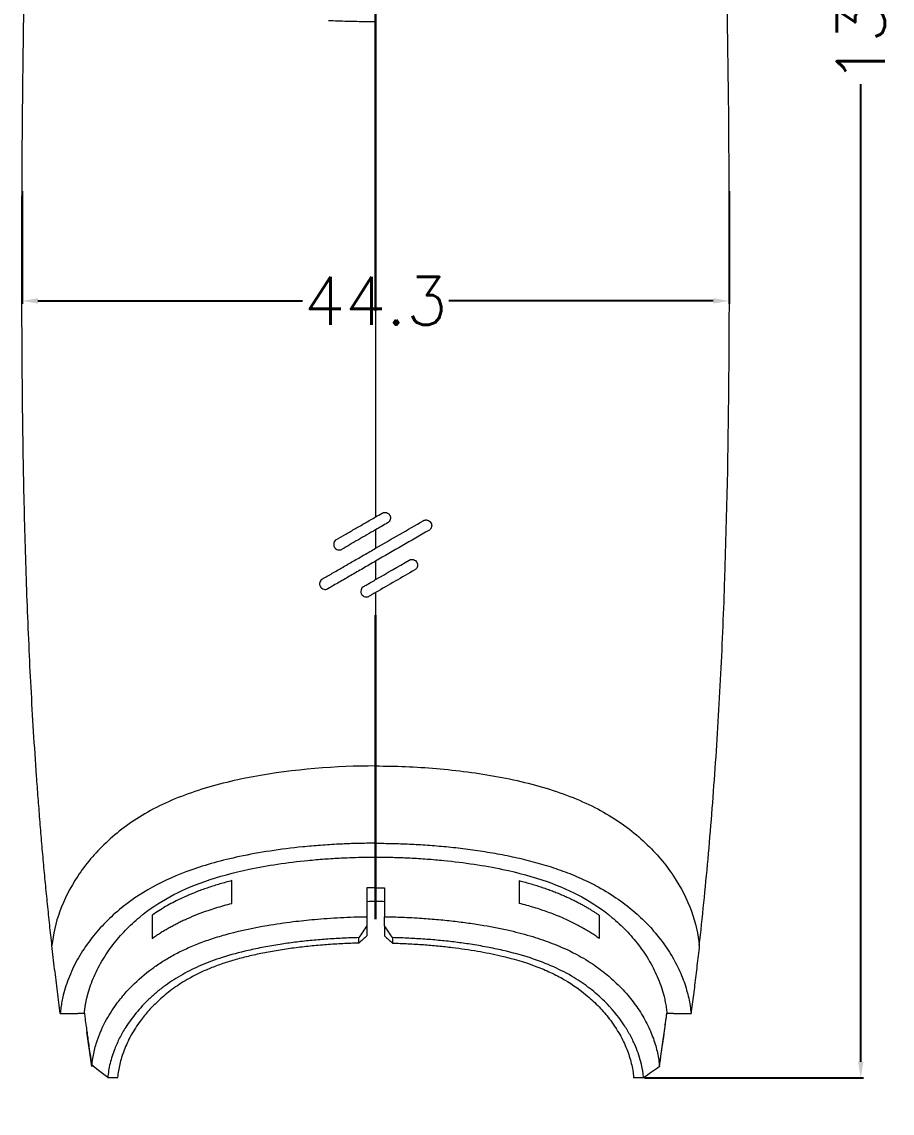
# Model space of a CAD drawing. Header units: inches. Extents: x 1631 to 3663, y 1126 to 1454.
# Drawn here: x 2243.1 to 2297.6, y 1243.7 to 1312 of the extents above; entities that cross this region are included whole.
import ezdxf

# ---------------------------------------------------------------- set-up
doc = ezdxf.new("R2010")
doc.units = ezdxf.units.IN
doc.header["$LTSCALE"] = 15
doc.linetypes.add('PHANTOM', pattern=[12.7, 6.35, -1.27, 1.27, -1.27, 1.27, -1.27])
doc.styles.get("Standard").update_dxf_attribs({"font": 'txt', "bigfont": 'gbcbig.shx'})
doc.dimstyles.new('3', dxfattribs={"dimtxt": 3, "dimasz": 1, "dimexe": 0.18, "dimexo": 0.0625, "dimgap": 0.09, "dimtad": 0, "dimdsep": 46, "dimtxsty": 'Standard', "dimcen": 1, "dimclrd": 3, "dimclre": 3, "dimadec": 0, "dimazin": 2, "dimtfac": 1, "dimtofl": 0, "dimtmove": 0, "dimatfit": 3, "dimfxl": 1, "dimtolj": 1, "dimtzin": 0, "dimarcsym": 0})

# ---------------------------------------------------------------- blocks, each defined once
blk = doc.blocks.new('*D269')
at = {"color": 3, "lineweight": -2}
for p, q in [((2243.084, 1301.398), (2243.084, 1294.341)), ((2287.389, 1301.398), (2287.389, 1294.341)), ((2244.084, 1294.521), (2260.646, 1294.521)), ((2286.389, 1294.521), (2269.826, 1294.521))]:
    blk.add_line(p, q, dxfattribs=at)
at = {"color": 3}
for points in [[(2244.084, 1294.687), (2244.084, 1294.354), (2243.084, 1294.521)], [(2286.389, 1294.687), (2286.389, 1294.354), (2287.389, 1294.521)]]:
    blk.add_solid(points, dxfattribs=at)
at = {"layer": 'Defpoints', "color": 0}
for p in [(2243.084, 1301.46), (2287.389, 1301.46), (2287.389, 1294.521)]:
    blk.add_point(p, dxfattribs=at)
at = {"color": 0, "insert": (2265.236, 1294.521), "char_height": 3, "attachment_point": 5}
blk.add_mtext('\\A1;44.3', dxfattribs=at)
blk = doc.blocks.new('*D270')
at = {"color": 3, "lineweight": -2}
for p, q in [((2265.299, 1384.493), (2295.808, 1384.493)), ((2295.628, 1383.493), (2295.628, 1322.271)), ((2295.628, 1246.869), (2295.628, 1308.091)), ((2282.083, 1245.869), (2295.808, 1245.869))]:
    blk.add_line(p, q, dxfattribs=at)
at = {"color": 3}
for points in [[(2295.461, 1383.493), (2295.795, 1383.493), (2295.628, 1384.493)], [(2295.461, 1246.869), (2295.795, 1246.869), (2295.628, 1245.869)]]:
    blk.add_solid(points, dxfattribs=at)
at = {"layer": 'Defpoints', "color": 0}
for p in [(2265.236, 1384.493), (2295.628, 1384.493), (2282.021, 1245.869)]:
    blk.add_point(p, dxfattribs=at)
at = {"color": 0, "insert": (2295.628, 1315.181), "char_height": 3, "attachment_point": 5, "rotation": 90}
blk.add_mtext('\\A1;138.62', dxfattribs=at)

msp = doc.modelspace()

# ---------------------------------------------------------------- linework, layer by layer
at = {"color": 1, "linetype": 'PHANTOM', "lineweight": 30}
msp.add_line((2265.236, 1389.144), (2265.236, 1237.583), dxfattribs=at)
at = {"color": 7, "linetype": 'Continuous', "lineweight": 15}
for p, q in [((2264.686, 1255.955), (2264.686, 1255.385)), ((2265.786, 1255.385), (2265.786, 1255.955)), ((2264.686, 1255.385), (2264.686, 1254.753)), ((2265.786, 1255.385), (2265.786, 1254.753)), ((2264.186, 1254.302), (2264.186, 1254.646)), ((2266.286, 1254.646), (2266.286, 1254.302)), ((2245.478, 1249.897), (2246.576, 1249.897)), ((2246.992, 1249.897), (2246.576, 1249.897)), ((2283.897, 1249.897), (2283.481, 1249.897)), ((2283.897, 1249.897), (2284.994, 1249.897)), ((2247.458, 1246.566), (2247.153, 1248.744)), ((2249.079, 1245.869), (2249.074, 1245.902)), ((2281.398, 1245.902), (2281.393, 1245.869)), ((2249.079, 1245.869), (2248.452, 1245.869)), ((2282.021, 1245.869), (2281.393, 1245.869))]:
    msp.add_line(p, q, dxfattribs=at)
at = {"color": 7, "linetype": 'Continuous', "lineweight": 15, "flags": 128}
msp.add_lwpolyline([(2247.451, 1246.674), (2247.953, 1246.289), (2248.455, 1245.905)], dxfattribs=at)
at = {"color": 7, "linetype": 'Continuous', "lineweight": 15}
for points, knots in [([(2244.96, 1254.147), (2244.936, 1254.361), (2244.888, 1254.789), (2244.818, 1255.435), (2244.75, 1256.084), (2244.683, 1256.735), (2244.617, 1257.389), (2244.553, 1258.047), (2244.49, 1258.707), (2244.429, 1259.371), (2244.37, 1260.038), (2244.312, 1260.708), (2244.255, 1261.379), (2244.2, 1262.053), (2244.147, 1262.729), (2244.095, 1263.406), (2244.044, 1264.085), (2243.945, 1265.461), (2243.807, 1267.534), (2243.649, 1270.279), (2243.516, 1273.016), (2243.368, 1276.627), (2243.226, 1281.286), (2243.122, 1286.926), (2243.074, 1292.886), (2243.069, 1298.615), (2243.095, 1304.139), (2243.146, 1309.24), (2243.223, 1314.332), (2243.326, 1319.407), (2243.455, 1324.412), (2243.609, 1329.356), (2243.787, 1334.246), (2243.992, 1339.125), (2244.222, 1343.981), (2244.399, 1347.205), (2244.487, 1348.812)], [0, 0, 0, 0, 0.0076531, 0.0152715, 0.022859, 0.0304193, 0.0379561, 0.0454731, 0.0529739, 0.060461, 0.0679339, 0.0753918, 0.0828336, 0.0902586, 0.0976656, 0.1050538, 0.1124222, 0.1197697, 0.1497211, 0.1789876, 0.2068696, 0.2358282, 0.2919307, 0.3517655, 0.4111143, 0.4775068, 0.5308096, 0.5842887, 0.6377522, 0.6910202, 0.7439578, 0.7953232, 0.8467404, 0.8980818, 0.9492143, 1, 1, 1, 1]), ([(2285.513, 1254.147), (2285.711, 1255.91), (2285.894, 1257.716), (2286.227, 1261.419), (2286.377, 1263.313), (2286.578, 1266.214), (2286.642, 1267.191), (2286.76, 1269.165), (2286.814, 1270.163), (2286.965, 1273.15), (2287.047, 1275.145), (2287.251, 1281.134), (2287.327, 1285.135), (2287.385, 1291.143), (2287.395, 1293.148), (2287.401, 1297.156), (2287.399, 1299.154), (2287.373, 1305.141), (2287.332, 1309.119), (2287.201, 1317.072), (2287.111, 1321.047), (2286.765, 1332.964), (2286.433, 1340.898), (2285.986, 1348.812)], [0, 0, 0, 0, 0.0625, 0.0625, 0.125, 0.125, 0.15625, 0.15625, 0.1875, 0.1875, 0.25, 0.25, 0.375, 0.375, 0.4375, 0.4375, 0.5, 0.5, 0.625, 0.625, 0.75, 0.75, 1, 1, 1, 1]), ([(2265.236, 1311.995), (2265.039, 1311.996), (2264.644, 1311.997), (2264.053, 1312.006), (2263.463, 1312.019), (2262.874, 1312.039), (2262.482, 1312.056), (2262.286, 1312.065)], [0, 0, 0, 0, 0.2005827, 0.4008317, 0.6007894, 0.800498, 1, 1, 1, 1]), ([(2265.236, 1311.995), (2265.236, 1310.816), (2265.236, 1308.231), (2265.236, 1304.145), (2265.236, 1299.857), (2265.236, 1294.263), (2265.236, 1289.029), (2265.236, 1285.046), (2265.236, 1282.971), (2265.236, 1281.818), (2265.236, 1281.174), (2265.236, 1280.992)], [0.3074219, 0.3074219, 0.3074219, 0.3074219, 0.3427984, 0.3846121, 0.4264257, 0.4682394, 0.5518667, 0.5936804, 0.6145872, 0.6354941, 0.6438808, 0.6438808, 0.6438808, 0.6438808]), ([(2262.782, 1279.576), (2262.977, 1279.688), (2263.372, 1279.916), (2263.975, 1280.264), (2264.599, 1280.625), (2265.022, 1280.868), (2265.236, 1280.992)], [0, 0, 0, 0, 0.2376816, 0.4835591, 0.7376576, 1, 1, 1, 1]), ([(2265.64, 1281.226), (2265.654, 1281.233), (2265.681, 1281.247), (2265.725, 1281.262), (2265.8, 1281.277), (2265.909, 1281.269), (2266.013, 1281.217), (2266.08, 1281.155), (2266.106, 1281.117), (2266.118, 1281.098)], [0, 0, 0, 0, 0.084649, 0.168684, 0.253612, 0.501647, 0.748831, 0.874504, 1, 1, 1, 1]), ([(2266.118, 1281.098), (2266.125, 1281.084), (2266.14, 1281.057), (2266.154, 1281.013), (2266.169, 1280.938), (2266.162, 1280.83), (2266.11, 1280.725), (2266.048, 1280.657), (2266.009, 1280.632), (2265.99, 1280.619)], [0, 0, 0, 0, 0.084275, 0.167918, 0.252378, 0.499898, 0.747507, 0.873928, 1, 1, 1, 1]), ([(2268.222, 1280.753), (2268.236, 1280.761), (2268.263, 1280.775), (2268.307, 1280.79), (2268.36, 1280.8), (2268.422, 1280.802), (2268.512, 1280.786), (2268.617, 1280.735), (2268.707, 1280.63), (2268.753, 1280.5), (2268.746, 1280.383), (2268.714, 1280.297), (2268.678, 1280.238), (2268.631, 1280.186), (2268.592, 1280.16), (2268.572, 1280.147)], [0, 0, 0, 0, 0.0422814, 0.0842196, 0.1265585, 0.1894302, 0.2529162, 0.3768255, 0.4998018, 0.6227152, 0.7463299, 0.8096101, 0.872483, 0.9362767, 1, 1, 1, 1]), ([(2265.236, 1280.184), (2264.875, 1279.976), (2264.174, 1279.571), (2263.472, 1279.166), (2263.132, 1278.969)], [0, 0, 0, 0, 0.514948, 1, 1, 1, 1]), ([(2265.236, 1280.184), (2265.236, 1279.797), (2265.236, 1279.413), (2265.236, 1279.036), (2265.236, 1279.029)], [0.27598925, 0.27598925, 0.27598925, 0.27598925, 0.29444318, 0.29478648, 0.29478648, 0.29478648, 0.29478648]), ([(2262.782, 1279.576), (2262.769, 1279.567), (2262.743, 1279.551), (2262.709, 1279.52), (2262.659, 1279.463), (2262.61, 1279.366), (2262.603, 1279.25), (2262.623, 1279.16), (2262.644, 1279.118), (2262.654, 1279.098)], [0, 0, 0, 0, 0.0841177, 0.1675671, 0.2517856, 0.4989388, 0.746876, 0.8734857, 1, 1, 1, 1]), ([(2261.9, 1277.103), (2262.107, 1277.223), (2262.528, 1277.466), (2263.173, 1277.838), (2263.84, 1278.223), (2264.53, 1278.622), (2264.998, 1278.892), (2265.236, 1279.029)], [0, 0, 0, 0, 0.186208, 0.379281, 0.579252, 0.786149, 1, 1, 1, 1]), ([(2262.654, 1279.098), (2262.662, 1279.084), (2262.679, 1279.058), (2262.709, 1279.024), (2262.767, 1278.974), (2262.864, 1278.926), (2262.98, 1278.918), (2263.07, 1278.938), (2263.112, 1278.959), (2263.132, 1278.969)], [0, 0, 0, 0, 0.0842674, 0.1678015, 0.2520865, 0.4999828, 0.7478672, 0.8739959, 1, 1, 1, 1]), ([(2265.236, 1278.221), (2264.973, 1278.069), (2264.456, 1277.77), (2263.694, 1277.331), (2262.962, 1276.908), (2262.484, 1276.632), (2262.25, 1276.497)], [0, 0, 0, 0, 0.264664, 0.519521, 0.764617, 1, 1, 1, 1]), ([(2267.34, 1278.281), (2267.354, 1278.288), (2267.381, 1278.303), (2267.425, 1278.317), (2267.478, 1278.328), (2267.539, 1278.329), (2267.63, 1278.314), (2267.734, 1278.263), (2267.825, 1278.158), (2267.871, 1278.027), (2267.864, 1277.911), (2267.833, 1277.825), (2267.796, 1277.766), (2267.749, 1277.714), (2267.71, 1277.688), (2267.69, 1277.675)], [0, 0, 0, 0, 0.042292, 0.084237, 0.12658, 0.189134, 0.252305, 0.375502, 0.498898, 0.622702, 0.746141, 0.808942, 0.871569, 0.935932, 1, 1, 1, 1]), ([(2261.9, 1277.103), (2261.887, 1277.095), (2261.861, 1277.079), (2261.827, 1277.048), (2261.777, 1276.991), (2261.728, 1276.894), (2261.721, 1276.778), (2261.741, 1276.687), (2261.762, 1276.646), (2261.772, 1276.625)], [0, 0, 0, 0, 0.083947, 0.167213, 0.251234, 0.497935, 0.74603, 0.873014, 1, 1, 1, 1]), ([(2264.482, 1276.631), (2264.469, 1276.623), (2264.443, 1276.607), (2264.409, 1276.576), (2264.359, 1276.52), (2264.311, 1276.422), (2264.303, 1276.306), (2264.323, 1276.215), (2264.344, 1276.174), (2264.354, 1276.153)], [0, 0, 0, 0, 0.083531, 0.166458, 0.250188, 0.496886, 0.745652, 0.872889, 1, 1, 1, 1]), ([(2264.482, 1276.631), (2264.518, 1276.652), (2264.589, 1276.693), (2264.733, 1276.776), (2264.894, 1276.869), (2265.074, 1276.973), (2265.182, 1277.035), (2265.236, 1277.066)], [0, 0, 0, 0, 0.1422209, 0.2844418, 0.5693365, 0.7840201, 1, 1, 1, 1]), ([(2261.772, 1276.625), (2261.78, 1276.612), (2261.797, 1276.586), (2261.827, 1276.552), (2261.885, 1276.502), (2261.983, 1276.453), (2262.099, 1276.446), (2262.188, 1276.466), (2262.23, 1276.487), (2262.25, 1276.497)], [0, 0, 0, 0, 0.084436, 0.168141, 0.252602, 0.501103, 0.74898, 0.874576, 1, 1, 1, 1]), ([(2264.354, 1276.153), (2264.362, 1276.14), (2264.379, 1276.114), (2264.41, 1276.079), (2264.467, 1276.029), (2264.565, 1275.981), (2264.681, 1275.974), (2264.771, 1275.994), (2264.812, 1276.015), (2264.832, 1276.025)], [0, 0, 0, 0, 0.084595, 0.16841, 0.252934, 0.501071, 0.74874, 0.874389, 1, 1, 1, 1]), ([(2265.236, 1276.258), (2265.217, 1276.247), (2265.178, 1276.225), (2265.101, 1276.18), (2265.014, 1276.13), (2264.918, 1276.075), (2264.861, 1276.042), (2264.832, 1276.025)], [0, 0, 0, 0, 0.1436186, 0.2872373, 0.5731051, 0.7867807, 1, 1, 1, 1]), ([(2265.236, 1276.258), (2265.236, 1275.001), (2265.236, 1272.499), (2265.236, 1268.993), (2265.236, 1266.618), (2265.236, 1265.396)], [-0.0000002, -0.0000002, -0.0000002, -0.0000002, 0.0695286, 0.1484808, 0.2274332, 0.2274332, 0.2274332, 0.2274332]), ([(2265.236, 1265.396), (2262.788, 1265.396), (2258.751, 1265.093), (2253.817, 1263.875), (2250.665, 1262.481), (2248.235, 1260.636), (2245.88, 1257.818), (2245.088, 1255.533), (2244.96, 1254.147)], [0.4423924, 0.4423924, 0.4423924, 0.4423924, 0.5817941, 0.6514949, 0.7211957, 0.7908965, 0.8605973, 1, 1, 1, 1]), ([(2265.236, 1265.396), (2266.46, 1265.396), (2269.031, 1265.296), (2272.955, 1264.789), (2276.655, 1263.875), (2279.807, 1262.481), (2282.237, 1260.636), (2284.592, 1257.818), (2285.384, 1255.533), (2285.513, 1254.147)], [-0.000002, -0.000002, -0.000002, -0.000002, 0.124998, 0.249998, 0.374998, 0.499998, 0.624998, 0.749998, 1, 1, 1, 1]), ([(2265.236, 1260.555), (2265.082, 1260.554), (2264.774, 1260.554), (2264.311, 1260.546), (2263.849, 1260.535), (2263.386, 1260.519), (2262.698, 1260.488), (2261.79, 1260.431), (2260.349, 1260.305), (2258.641, 1260.091), (2256.783, 1259.755), (2255.123, 1259.353), (2253.237, 1258.761), (2251.13, 1257.83), (2249.394, 1256.628), (2248.177, 1255.491), (2247.317, 1254.485), (2246.587, 1253.391), (2246.114, 1252.421), (2245.825, 1251.631), (2245.676, 1251.107), (2245.578, 1250.655), (2245.515, 1250.275), (2245.49, 1250.022), (2245.478, 1249.897)], [0, 0, 0, 0, 0.01512, 0.030245, 0.045378, 0.060526, 0.075692, 0.113139, 0.150108, 0.218669, 0.284456, 0.341191, 0.395483, 0.495603, 0.601203, 0.662251, 0.725428, 0.794403, 0.86446, 0.899273, 0.934004, 0.956245, 0.978236, 1, 1, 1, 1]), ([(2265.236, 1260.555), (2265.406, 1260.554), (2265.75, 1260.553), (2266.273, 1260.544), (2266.809, 1260.529), (2267.357, 1260.507), (2267.917, 1260.478), (2268.488, 1260.442), (2269.07, 1260.397), (2269.66, 1260.344), (2270.258, 1260.281), (2270.863, 1260.209), (2271.474, 1260.127), (2272.09, 1260.034), (2272.708, 1259.93), (2273.328, 1259.813), (2273.947, 1259.684), (2274.564, 1259.541), (2275.178, 1259.384), (2275.785, 1259.212), (2276.384, 1259.024), (2276.973, 1258.819), (2277.55, 1258.597), (2278.113, 1258.358), (2278.66, 1258.101), (2279.469, 1257.681), (2280.454, 1257.067), (2281.505, 1256.24), (2282.38, 1255.393), (2283.016, 1254.642), (2283.479, 1253.999), (2283.815, 1253.465), (2284.106, 1252.932), (2284.354, 1252.403), (2284.56, 1251.881), (2284.726, 1251.368), (2284.853, 1250.866), (2284.946, 1250.377), (2284.978, 1250.055), (2284.994, 1249.897)], [0, 0, 0, 0, 0.016639, 0.033735, 0.051277, 0.06925, 0.087641, 0.106432, 0.125607, 0.145148, 0.165038, 0.185256, 0.205784, 0.226603, 0.247693, 0.269035, 0.290612, 0.312406, 0.334403, 0.356593, 0.378971, 0.401541, 0.424313, 0.447304, 0.470532, 0.49402, 0.554802, 0.613546, 0.670135, 0.724342, 0.757535, 0.790256, 0.822432, 0.853989, 0.884854, 0.914954, 0.94422, 0.972589, 1, 1, 1, 1]), ([(2246.99, 1249.911), (2246.997, 1249.981), (2247.01, 1250.121), (2247.04, 1250.331), (2247.076, 1250.542), (2247.12, 1250.755), (2247.197, 1251.084), (2247.327, 1251.527), (2247.602, 1252.265), (2248.049, 1253.167), (2248.732, 1254.18), (2249.531, 1255.106), (2250.65, 1256.143), (2252.233, 1257.231), (2254.571, 1258.25), (2256.912, 1258.875), (2259.109, 1259.266), (2260.696, 1259.461), (2262.034, 1259.576), (2262.972, 1259.633), (2263.803, 1259.668), (2264.52, 1259.686), (2264.998, 1259.688), (2265.236, 1259.689)], [0, 0, 0, 0, 0.013095, 0.026292, 0.039595, 0.053009, 0.066539, 0.101893, 0.137321, 0.208213, 0.277774, 0.340809, 0.401572, 0.505818, 0.603709, 0.713246, 0.779428, 0.848719, 0.885896, 0.923561, 0.949125, 0.974598, 1, 1, 1, 1]), ([(2265.236, 1259.689), (2265.236, 1259.595), (2265.236, 1258.95), (2265.236, 1258.309), (2265.236, 1257.761)], [0.67428428, 0.67428428, 0.67428428, 0.67428428, 0.68725346, 0.76296918, 0.76296918, 0.76296918, 0.76296918]), ([(2265.236, 1259.689), (2265.38, 1259.689), (2265.666, 1259.688), (2266.097, 1259.682), (2266.528, 1259.671), (2266.96, 1259.656), (2267.604, 1259.627), (2268.453, 1259.575), (2269.799, 1259.458), (2271.391, 1259.262), (2273.593, 1258.868), (2275.937, 1258.239), (2278.271, 1257.213), (2279.847, 1256.124), (2280.96, 1255.086), (2281.755, 1254.161), (2282.433, 1253.15), (2282.876, 1252.251), (2283.148, 1251.518), (2283.29, 1251.032), (2283.385, 1250.612), (2283.446, 1250.261), (2283.47, 1250.027), (2283.483, 1249.911)], [0, 0, 0, 0, 0.015268, 0.030559, 0.045879, 0.061231, 0.07662, 0.114655, 0.152177, 0.221598, 0.287867, 0.397849, 0.495776, 0.599863, 0.660594, 0.723608, 0.79293, 0.863585, 0.898684, 0.933718, 0.956112, 0.978199, 1, 1, 1, 1]), ([(2256.236, 1258.214), (2256.109, 1258.18), (2255.856, 1258.115), (2255.485, 1258.009), (2255.122, 1257.899), (2254.767, 1257.784), (2254.422, 1257.664), (2254.086, 1257.539), (2253.758, 1257.409), (2253.386, 1257.252), (2252.97, 1257.062), (2252.516, 1256.834), (2252.074, 1256.589), (2251.644, 1256.328), (2251.373, 1256.144), (2251.236, 1256.051)], [0, 0, 0, 0, 0.066048, 0.131481, 0.196326, 0.260615, 0.32438, 0.38765, 0.45046, 0.512847, 0.607008, 0.702689, 0.800015, 0.899091, 1, 1, 1, 1]), ([(2274.236, 1258.214), (2274.364, 1258.18), (2274.616, 1258.114), (2274.984, 1258.01), (2275.337, 1257.903), (2275.675, 1257.794), (2275.998, 1257.682), (2276.307, 1257.569), (2276.603, 1257.454), (2276.886, 1257.338), (2277.155, 1257.22), (2277.412, 1257.102), (2277.658, 1256.984), (2277.891, 1256.865), (2278.114, 1256.747), (2278.326, 1256.628), (2278.527, 1256.511), (2278.718, 1256.394), (2278.899, 1256.278), (2279.072, 1256.164), (2279.182, 1256.088), (2279.236, 1256.051)], [0, 0, 0, 0, 0.0664773, 0.1312094, 0.1942058, 0.2554831, 0.3150873, 0.3730829, 0.4295296, 0.4844811, 0.5379859, 0.5900867, 0.640821, 0.6902211, 0.7383142, 0.7851223, 0.8306558, 0.8749144, 0.9178949, 0.9595923, 1, 1, 1, 1]), ([(2274.236, 1258.214), (2274.236, 1257.978), (2274.236, 1257.502), (2274.236, 1257.03), (2274.236, 1256.793)], [0, 0, 0, 0, 0.495668, 1, 1, 1, 1]), ([(2264.686, 1257.758), (2264.686, 1257.56), (2264.686, 1257.16), (2264.686, 1256.559), (2264.686, 1256.158), (2264.686, 1255.955)], [0, 0, 0, 0, 0.327396, 0.660716, 1, 1, 1, 1]), ([(2265.786, 1256.898), (2265.694, 1256.9), (2265.511, 1256.902), (2265.328, 1256.902), (2265.236, 1256.902)], [0, 0, 0, 0, 0.501547, 1, 1, 1, 1]), ([(2251.236, 1254.598), (2251.311, 1254.651), (2251.46, 1254.756), (2251.692, 1254.908), (2251.928, 1255.057), (2252.17, 1255.201), (2252.416, 1255.34), (2252.668, 1255.475), (2252.924, 1255.605), (2253.186, 1255.73), (2253.566, 1255.902), (2254.082, 1256.115), (2254.679, 1256.331), (2255.231, 1256.51), (2255.726, 1256.658), (2256.066, 1256.748), (2256.236, 1256.793)], [0, 0, 0, 0, 0.056098, 0.111733, 0.166942, 0.221761, 0.27623, 0.330385, 0.384268, 0.437917, 0.491374, 0.612649, 0.737332, 0.824121, 0.911635, 1, 1, 1, 1]), ([(2279.236, 1254.598), (2279.153, 1254.656), (2278.986, 1254.774), (2278.721, 1254.947), (2278.442, 1255.12), (2278.147, 1255.29), (2277.837, 1255.458), (2277.51, 1255.623), (2277.166, 1255.785), (2276.805, 1255.943), (2276.425, 1256.098), (2276.026, 1256.248), (2275.608, 1256.393), (2275.17, 1256.532), (2274.712, 1256.667), (2274.396, 1256.75), (2274.236, 1256.793)], [0, 0, 0, 0, 0.062063, 0.125392, 0.189987, 0.255854, 0.323013, 0.391525, 0.461473, 0.532949, 0.606056, 0.680907, 0.757624, 0.836336, 0.917124, 1, 1, 1, 1]), ([(2247.456, 1246.583), (2247.46, 1246.633), (2247.477, 1246.835), (2247.545, 1247.31), (2247.763, 1248.2), (2248.222, 1249.301), (2248.877, 1250.352), (2249.473, 1251.095), (2250.191, 1251.861), (2250.97, 1252.535), (2251.9, 1253.171), (2252.609, 1253.587), (2253.372, 1253.962), (2254.194, 1254.304), (2255.093, 1254.622), (2256.488, 1255.033), (2258.161, 1255.385), (2259.964, 1255.644), (2261.225, 1255.776), (2262.215, 1255.855), (2263.04, 1255.906), (2263.866, 1255.942), (2264.418, 1255.951), (2264.686, 1255.955)], [0, 0, 0, 0, 0.009691, 0.039787, 0.09395, 0.186568, 0.262813, 0.31393, 0.34809, 0.434682, 0.473157, 0.511442, 0.548966, 0.586873, 0.626163, 0.667822, 0.763144, 0.825848, 0.876724, 0.906977, 0.938054, 0.969834, 1, 1, 1, 1]), ([(2251.236, 1256.051), (2251.236, 1255.81), (2251.236, 1255.324), (2251.236, 1254.842), (2251.236, 1254.598)], [0, 0, 0, 0, 0.494644, 1, 1, 1, 1]), ([(2265.786, 1255.955), (2265.936, 1255.953), (2266.257, 1255.949), (2266.775, 1255.933), (2267.362, 1255.909), (2268.128, 1255.865), (2269.052, 1255.794), (2270.078, 1255.69), (2271.069, 1255.564), (2272.267, 1255.38), (2273.621, 1255.113), (2275.056, 1254.732), (2276.109, 1254.37), (2276.868, 1254.058), (2277.376, 1253.828), (2277.891, 1253.566), (2278.606, 1253.156), (2279.413, 1252.597), (2280.286, 1251.853), (2281.031, 1251.076), (2281.591, 1250.342), (2281.972, 1249.74), (2282.233, 1249.264), (2282.454, 1248.793), (2282.637, 1248.329), (2282.784, 1247.875), (2282.895, 1247.433), (2282.976, 1247.004), (2283.003, 1246.722), (2283.016, 1246.584)], [0, 0, 0, 0, 0.016782, 0.036148, 0.058154, 0.082836, 0.122609, 0.162731, 0.199727, 0.236645, 0.302226, 0.360559, 0.414233, 0.440082, 0.465872, 0.487641, 0.517965, 0.579933, 0.63024, 0.694866, 0.75491, 0.788386, 0.821233, 0.853355, 0.884657, 0.91505, 0.944453, 0.972792, 1, 1, 1, 1]), ([(2279.236, 1256.051), (2279.236, 1255.806), (2279.236, 1255.32), (2279.236, 1254.837), (2279.236, 1254.598)], [0, 0, 0, 0, 0.504666, 1, 1, 1, 1]), ([(2264.686, 1255.385), (2264.602, 1255.261), (2264.435, 1255.014), (2264.269, 1254.768), (2264.186, 1254.646)], [0, 0, 0, 0, 0.503867, 1, 1, 1, 1]), ([(2266.286, 1254.646), (2266.204, 1254.768), (2266.037, 1255.014), (2265.87, 1255.261), (2265.786, 1255.385)], [0, 0, 0, 0, 0.496123, 1, 1, 1, 1]), ([(2245.478, 1249.897), (2245.448, 1250.124), (2245.389, 1250.579), (2245.301, 1251.272), (2245.214, 1251.975), (2245.128, 1252.688), (2245.043, 1253.411), (2244.988, 1253.901), (2244.96, 1254.147)], [0, 0, 0, 0, 0.1645, 0.329761, 0.495856, 0.662867, 0.830883, 1, 1, 1, 1]), ([(2264.186, 1254.646), (2264.011, 1254.641), (2263.663, 1254.631), (2263.144, 1254.608), (2262.632, 1254.58), (2262.128, 1254.547), (2261.63, 1254.507), (2261.139, 1254.462), (2260.656, 1254.411), (2260.179, 1254.355), (2259.71, 1254.292), (2259.056, 1254.196), (2258.231, 1254.054), (2257.009, 1253.797), (2255.679, 1253.441), (2254.301, 1252.935), (2253.104, 1252.345), (2252.199, 1251.765), (2251.518, 1251.231), (2250.887, 1250.667), (2250.208, 1249.937), (2249.619, 1249.122), (2249.187, 1248.366), (2248.914, 1247.761), (2248.723, 1247.227), (2248.595, 1246.77), (2248.5, 1246.318), (2248.468, 1246.018), (2248.452, 1245.869)], [0, 0, 0, 0, 0.02137, 0.042481, 0.063342, 0.083964, 0.104354, 0.124524, 0.144483, 0.164241, 0.183811, 0.203202, 0.246602, 0.288683, 0.36178, 0.425242, 0.488059, 0.554387, 0.591163, 0.629446, 0.697835, 0.768251, 0.818209, 0.86861, 0.902263, 0.935339, 0.967897, 1, 1, 1, 1]), ([(2264.186, 1254.302), (2264.019, 1254.298), (2263.682, 1254.288), (2263.176, 1254.265), (2262.667, 1254.236), (2262.156, 1254.201), (2261.645, 1254.159), (2261.134, 1254.111), (2260.626, 1254.056), (2260.122, 1253.994), (2259.623, 1253.925), (2259.13, 1253.849), (2258.645, 1253.766), (2258.17, 1253.675), (2257.704, 1253.578), (2257.249, 1253.473), (2256.806, 1253.362), (2256.376, 1253.243), (2255.96, 1253.117), (2255.558, 1252.984), (2255.17, 1252.843), (2254.796, 1252.695), (2254.436, 1252.54), (2254.088, 1252.376), (2253.753, 1252.205), (2253.188, 1251.891), (2252.463, 1251.411), (2251.67, 1250.752), (2251.023, 1250.096), (2250.541, 1249.505), (2250.179, 1248.98), (2249.902, 1248.513), (2249.668, 1248.051), (2249.474, 1247.596), (2249.319, 1247.151), (2249.202, 1246.72), (2249.117, 1246.306), (2249.088, 1246.034), (2249.074, 1245.902)], [0, 0, 0, 0, 0.0212668, 0.0427605, 0.0644313, 0.0862304, 0.10811, 0.1300236, 0.1519258, 0.173773, 0.1955233, 0.2171368, 0.2385761, 0.2598124, 0.2808253, 0.3015962, 0.322109, 0.3423502, 0.362309, 0.3819917, 0.4014445, 0.4207213, 0.4398766, 0.4589652, 0.4780423, 0.4971635, 0.5593513, 0.6191721, 0.6754639, 0.7274748, 0.7649063, 0.8016938, 0.8376658, 0.8726586, 0.9065194, 0.9391094, 0.970305, 1, 1, 1, 1]), ([(2265.786, 1254.753), (2265.869, 1254.678), (2266.036, 1254.529), (2266.203, 1254.378), (2266.286, 1254.302)], [0, 0, 0, 0, 0.49948, 1, 1, 1, 1]), ([(2282.021, 1245.869), (2282.015, 1245.934), (2282.002, 1246.064), (2281.974, 1246.261), (2281.94, 1246.46), (2281.898, 1246.66), (2281.82, 1246.983), (2281.685, 1247.427), (2281.448, 1248.019), (2281.142, 1248.632), (2280.58, 1249.542), (2279.783, 1250.504), (2278.699, 1251.459), (2277.646, 1252.186), (2276.408, 1252.837), (2274.91, 1253.409), (2273.479, 1253.795), (2272.207, 1254.06), (2271.22, 1254.229), (2270.247, 1254.364), (2269.295, 1254.469), (2268.317, 1254.552), (2267.311, 1254.613), (2266.63, 1254.635), (2266.286, 1254.646)], [0, 0, 0, 0, 0.013998, 0.028134, 0.042413, 0.056841, 0.071423, 0.112451, 0.153798, 0.201777, 0.249205, 0.360978, 0.428948, 0.492931, 0.562436, 0.633934, 0.712092, 0.754833, 0.798938, 0.837525, 0.876845, 0.91698, 0.958007, 1, 1, 1, 1]), ([(2266.286, 1254.302), (2266.449, 1254.298), (2266.775, 1254.288), (2267.263, 1254.267), (2267.749, 1254.24), (2268.379, 1254.197), (2269.146, 1254.132), (2270.279, 1254.009), (2271.596, 1253.819), (2273.379, 1253.462), (2274.927, 1253.012), (2276.209, 1252.472), (2277.38, 1251.863), (2278.429, 1251.101), (2279.347, 1250.215), (2280, 1249.43), (2280.554, 1248.578), (2280.912, 1247.826), (2281.132, 1247.221), (2281.258, 1246.776), (2281.351, 1246.337), (2281.383, 1246.046), (2281.398, 1245.902)], [0, 0, 0, 0, 0.020751, 0.041457, 0.062125, 0.082766, 0.122066, 0.160531, 0.229278, 0.294356, 0.400437, 0.448659, 0.496804, 0.601958, 0.6635, 0.726883, 0.796162, 0.866704, 0.901015, 0.934627, 0.9676, 1, 1, 1, 1]), ([(2285.513, 1254.147), (2285.489, 1253.936), (2285.441, 1253.516), (2285.368, 1252.893), (2285.295, 1252.279), (2285.221, 1251.672), (2285.146, 1251.073), (2285.071, 1250.481), (2285.02, 1250.091), (2284.994, 1249.897)], [0, 0, 0, 0, 0.145027, 0.289234, 0.432684, 0.575434, 0.717537, 0.859044, 1, 1, 1, 1]), ([(2246.99, 1249.911), (2247.004, 1249.804), (2247.04, 1249.529), (2247.115, 1248.976), (2247.196, 1248.385), (2247.314, 1247.548), (2247.396, 1246.993), (2247.456, 1246.583)], [0, 0, 0, 0, 0.094697, 0.243028, 0.49067, 0.62464, 1, 1, 1, 1]), ([(2283.016, 1246.584), (2283.047, 1246.793), (2283.108, 1247.202), (2283.194, 1247.803), (2283.274, 1248.374), (2283.349, 1248.914), (2283.418, 1249.423), (2283.461, 1249.752), (2283.482, 1249.911)], [0, 0, 0, 0, 0.192967, 0.375413, 0.547341, 0.708753, 0.859643, 1, 1, 1, 1]), ([(2247.458, 1246.566), (2247.454, 1246.564), (2247.458, 1246.572), (2247.457, 1246.578), (2247.456, 1246.58), (2247.456, 1246.583)], [0, 0, 0, 0, 0.5, 0.5, 1, 1, 1, 1])]:
    msp.add_open_spline(points, degree=3, knots=knots, dxfattribs=at)
for points in [[(2265.236, 1280.992), (2265.37, 1281.07), (2265.505, 1281.147), (2265.64, 1281.226)], [(2265.236, 1279.029), (2266.232, 1279.604), (2267.227, 1280.179), (2268.222, 1280.753)], [(2265.99, 1280.619), (2265.736, 1280.473), (2265.484, 1280.328), (2265.236, 1280.184)], [(2268.572, 1280.147), (2267.461, 1279.506), (2266.349, 1278.864), (2265.236, 1278.221)], [(2265.236, 1277.066), (2265.938, 1277.472), (2266.639, 1277.876), (2267.34, 1278.281)], [(2265.236, 1278.221), (2265.236, 1277.828), (2265.236, 1277.443), (2265.236, 1277.066)], [(2267.69, 1277.675), (2266.873, 1277.203), (2266.055, 1276.731), (2265.236, 1276.258)], [(2265.236, 1260.555), (2265.236, 1262.144), (2265.236, 1263.746), (2265.236, 1265.396)], [(2256.236, 1256.793), (2256.235, 1257.263), (2256.235, 1257.736), (2256.236, 1258.214)], [(2265.236, 1257.761), (2265.054, 1257.761), (2264.871, 1257.76), (2264.686, 1257.758)], [(2265.236, 1257.761), (2265.418, 1257.761), (2265.601, 1257.76), (2265.786, 1257.758)], [(2265.786, 1257.758), (2265.786, 1257.156), (2265.786, 1256.556), (2265.786, 1255.955)], [(2265.236, 1256.902), (2265.055, 1256.902), (2264.871, 1256.901), (2264.686, 1256.898)], [(2264.686, 1254.753), (2264.52, 1254.604), (2264.353, 1254.454), (2264.186, 1254.302)], [(2283.014, 1246.566), (2283.175, 1247.654), (2283.331, 1248.763), (2283.481, 1249.897)], [(2283.481, 1249.897), (2283.481, 1249.902), (2283.482, 1249.907), (2283.483, 1249.911)], [(2283.014, 1246.566), (2282.683, 1246.333), (2282.352, 1246.101), (2282.021, 1245.869)], [(2283.016, 1246.584), (2283.016, 1246.578), (2283.015, 1246.572), (2283.014, 1246.566)]]:
    msp.add_open_spline(points, degree=3, dxfattribs=at)

# ---------------------------------------------------------------- dimensions: what is measured, and where the dimension line sits
dim = msp.add_linear_dim(base=(2295.628, 1384.493), p1=(2282.021, 1245.869), p2=(2265.236, 1384.493), angle=90, dimstyle='3')
dim.commit()
dim.dimension.update_dxf_attribs({"geometry": '*D270', "text_midpoint": (2295.628, 1315.181)})
dim = msp.add_linear_dim(base=(2287.3887, 1294.5207), p1=(2243.0838, 1301.4602), p2=(2287.3887, 1301.4602), dimstyle='3')
dim.commit()
dim.dimension.update_dxf_attribs({"geometry": '*D269', "text_midpoint": (2265.2362, 1294.5207)})

doc.saveas('drawing.dxf')
